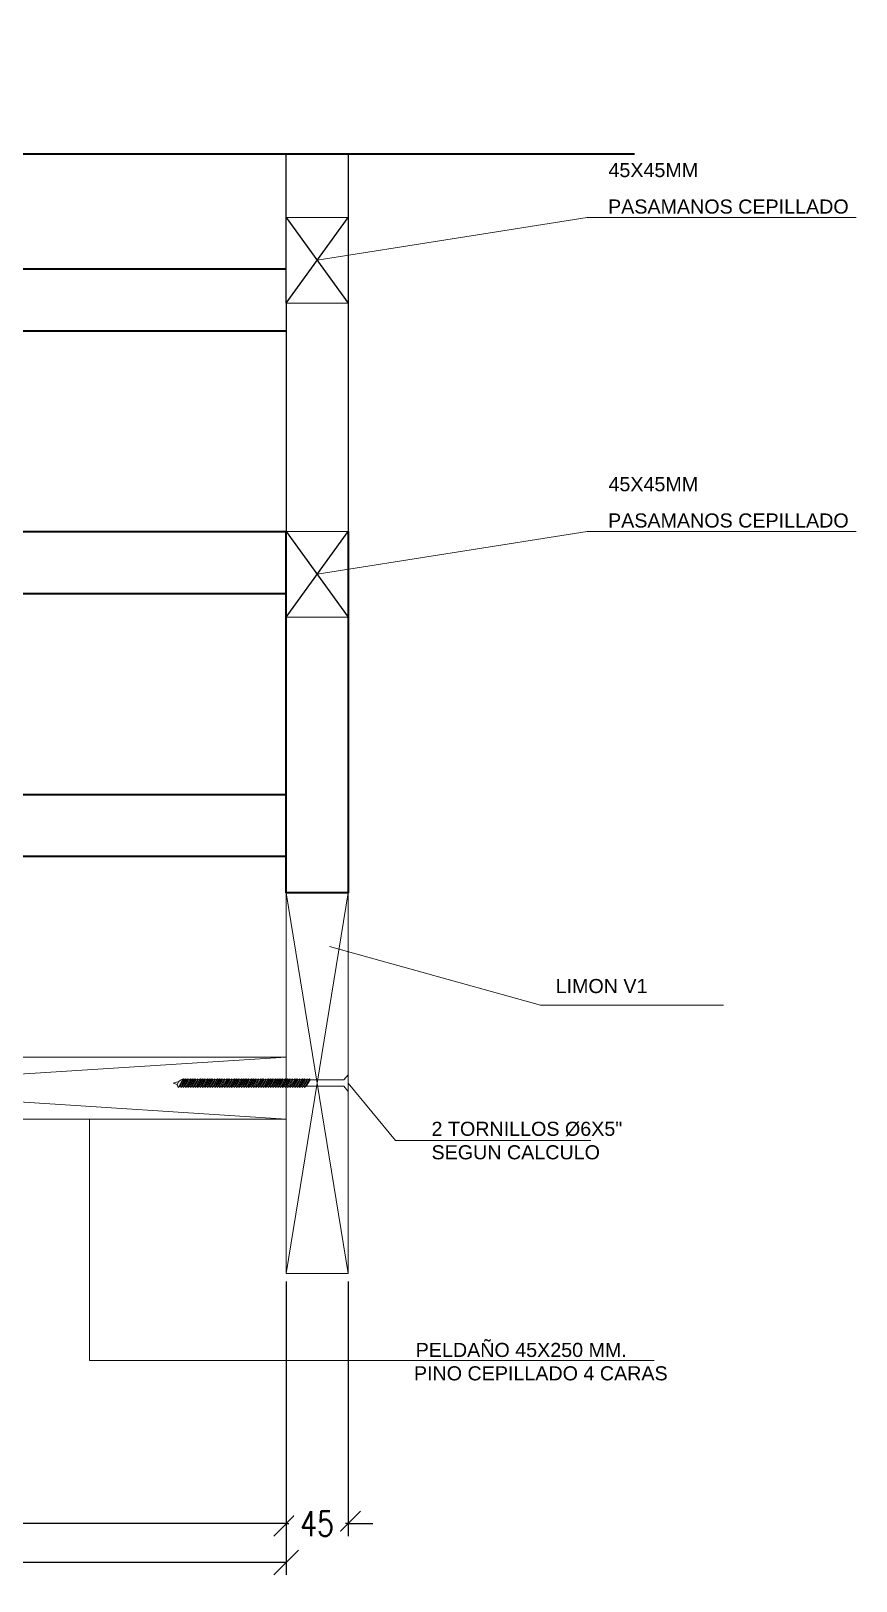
# Model space of a CAD drawing. Header units: metres. Extents: x -2 to 690, y -116 to 73.
# Drawn here: x 224.103 to 224.703, y 53.886 to 55.013 of the extents above; entities that cross this region are included whole.
import ezdxf

# ---------------------------------------------------------------- set-up
doc = ezdxf.new("R2010")
doc.units = ezdxf.units.M
doc.header["$LTSCALE"] = 5
doc.header["$MEASUREMENT"] = 0
doc.layers.get('0').update_dxf_attribs({"color": 30})
doc.layers.get('DEFPOINTS').update_dxf_attribs({"color": 210})
for name, color, linetype, lineweight in [('A-ANNO-DIMS', 3, 'Continuous', 18), ('A-ANNO-SYMB', 3, 'Continuous', 18), ('A-ANNO-TEXT', 3, 'Continuous', 18), ('A-ELEV-MBE1', 7, 'Continuous', 35), ('A-ELEV-MBE2', 4, 'Continuous', 25), ('A-FURN', 8, 'Continuous', 18)]:
    doc.layers.add(name, color=color, linetype=linetype, lineweight=lineweight)
doc.styles.add('E-ROMANS', font='romans.shx', dxfattribs={"width": 0.8})
doc.styles.get("Standard").update_dxf_attribs({"font": 'arial.ttf'})
doc.dimstyles.new('E-0010_TICK_18', dxfattribs={"dimscale": 0.001, "dimtxt": 18, "dimasz": 18, "dimexe": 9, "dimexo": 6, "dimgap": 9, "dimtad": 0, "dimdec": 0, "dimlfac": 1000, "dimzin": 0, "dimdsep": 46, "dimtxsty": 'E-ROMANS', "dimblk": 'OBLIQUE', "dimcen": 9, "dimclrd": 256, "dimclre": 256, "dimclrt": 256, "dimadec": 0, "dimazin": 0, "dimtfac": 1, "dimtdec": 0, "dimtmove": 1, "dimatfit": 3, "dimldrblk": 'OPEN90', "dimfxl": 1, "dimtfill": 1, "dimtolj": 1, "dimtzin": 0, "dimarcsym": 0})

# ---------------------------------------------------------------- blocks, each defined once
blk = doc.blocks.new('_Oblique')
at = {"color": 0, "linetype": 'ByBlock', "lineweight": -2}
blk.add_line((-0.5, -0.5), (0.5, 0.5), dxfattribs=at)
blk = doc.blocks.new('*D1645')
at = {"layer": 'A-ANNO-DIMS', "lineweight": -2, "transparency": 16777216}
for p, q in [((224.2885, 54.1036), (224.2885, 53.9187)), ((223.6335, 53.9416), (223.6335, 53.9187)), ((223.6335, 53.9277), (223.9339, 53.9277)), ((224.2885, 53.9277), (223.9882, 53.9277))]:
    blk.add_line(p, q, dxfattribs=at)
at = {"layer": 'DEFPOINTS', "color": 0, "transparency": 16777216}
for p in [(224.2885, 54.1096), (223.6335, 53.9476), (224.2885, 53.9277)]:
    blk.add_point(p, dxfattribs=at)
at = {"layer": 'A-ANNO-DIMS', "lineweight": -2, "transparency": 16777216, "xscale": 0.018, "yscale": 0.018, "zscale": 0.018, "rotation": 180}
blk.add_blockref('_Oblique', (223.6335, 53.9277), dxfattribs=at)
at = {"layer": 'A-ANNO-DIMS', "lineweight": -2, "transparency": 16777216, "xscale": 0.018, "yscale": 0.018, "zscale": 0.018}
blk.add_blockref('_Oblique', (224.2885, 53.9277), dxfattribs=at)
at = {"layer": 'A-ANNO-DIMS', "transparency": 16777216, "insert": (223.961, 53.9277), "char_height": 0.018, "attachment_point": 5, "style": 'E-ROMANS', "bg_fill": 3, "box_fill_scale": 1.25, "bg_fill_color": 256, "bg_fill_true_color": 13158600, "bg_fill_transparency": 0}
blk.add_mtext('\\A1;655', dxfattribs=at)
blk = doc.blocks.new('_Open90')
at = {"color": 0, "linetype": 'ByBlock', "lineweight": -2}
for p, q in [((0, 0), (-1, 0)), ((-0.5, 0.5), (0, 0)), ((0, 0), (-0.5, -0.5))]:
    blk.add_line(p, q, dxfattribs=at)
blk = doc.blocks.new('*D1646')
at = {"layer": 'A-ANNO-DIMS', "lineweight": -2, "transparency": 16777216}
for p, q in [((224.2885, 54.1036), (224.2885, 53.9187)), ((224.3335, 54.1036), (224.3335, 53.9187)), ((224.2885, 53.9277), (224.2705, 53.9277)), ((224.2885, 53.9277), (224.2904, 53.9277)), ((224.3335, 53.9277), (224.3317, 53.9277)), ((224.3335, 53.9277), (224.3515, 53.9277))]:
    blk.add_line(p, q, dxfattribs=at)
at = {"layer": 'DEFPOINTS', "color": 0, "transparency": 16777216}
for p in [(224.2885, 54.1096), (224.3335, 54.1096), (224.2885, 53.9277)]:
    blk.add_point(p, dxfattribs=at)
at = {"layer": 'A-ANNO-DIMS', "lineweight": -2, "transparency": 16777216, "xscale": 0.018, "yscale": 0.018, "zscale": 0.018}
blk.add_blockref('_Oblique', (224.2885, 53.9277), dxfattribs=at)
at = {"layer": 'A-ANNO-DIMS', "lineweight": -2, "transparency": 16777216, "xscale": 0.018, "yscale": 0.018, "zscale": 0.018, "rotation": 180}
blk.add_blockref('_Oblique', (224.3335, 53.9277), dxfattribs=at)
at = {"layer": 'A-ANNO-DIMS', "transparency": 16777216, "insert": (224.311, 53.9277), "char_height": 0.018, "attachment_point": 5, "style": 'E-ROMANS', "bg_fill": 3, "box_fill_scale": 1.25, "bg_fill_color": 256, "bg_fill_true_color": 13158600, "bg_fill_transparency": 0}
blk.add_mtext('\\A1;45', dxfattribs=at)
blk = doc.blocks.new('*D1614')
at = {"layer": 'A-ANNO-DIMS', "lineweight": -2, "transparency": 16777216}
for p, q in [((224.2885, 54.1036), (224.2885, 53.8905)), ((223.5885, 53.9416), (223.5885, 53.8905)), ((223.5885, 53.8995), (223.911, 53.8995)), ((224.2885, 53.8995), (223.966, 53.8995))]:
    blk.add_line(p, q, dxfattribs=at)
at = {"layer": 'DEFPOINTS', "color": 0, "transparency": 16777216}
for p in [(224.2885, 54.1096), (223.5885, 53.9476), (223.5885, 53.8995)]:
    blk.add_point(p, dxfattribs=at)
at = {"layer": 'A-ANNO-DIMS', "lineweight": -2, "transparency": 16777216, "xscale": 0.018, "yscale": 0.018, "zscale": 0.018, "rotation": 180}
blk.add_blockref('_Oblique', (223.5885, 53.8995), dxfattribs=at)
at = {"layer": 'A-ANNO-DIMS', "lineweight": -2, "transparency": 16777216, "xscale": 0.018, "yscale": 0.018, "zscale": 0.018}
blk.add_blockref('_Oblique', (224.2885, 53.8995), dxfattribs=at)
at = {"layer": 'A-ANNO-DIMS', "transparency": 16777216, "insert": (223.9385, 53.8995), "char_height": 0.018, "attachment_point": 5, "style": 'E-ROMANS', "bg_fill": 3, "box_fill_scale": 1.25, "bg_fill_color": 256, "bg_fill_true_color": 13158600, "bg_fill_transparency": 0}
blk.add_mtext('\\A1;700', dxfattribs=at)

msp = doc.modelspace()

# ---------------------------------------------------------------- linework, layer by layer
at = {"layer": 'A-ANNO-SYMB'}
for p, q in [((224.2885, 54.1096), (224.3335, 54.3862)), ((224.2885, 54.3862), (224.3335, 54.1096)), ((223.5885, 54.2218), (224.2885, 54.2668)), ((223.5885, 54.2668), (224.2885, 54.2218))]:
    msp.add_line(p, q, dxfattribs=at)
for points in [[(224.2885, 54.8149), (224.3335, 54.8149), (224.3335, 54.8771), (224.2885, 54.8771)], [(224.2885, 54.5866), (224.3335, 54.5866), (224.3335, 54.6489), (224.2885, 54.6489)], [(224.3335, 54.1096), (224.2885, 54.1096), (224.2885, 54.3862), (224.3335, 54.3862)], [(224.2885, 54.2218), (223.5885, 54.2218), (223.5885, 54.2668), (224.2885, 54.2668)]]:
    msp.add_lwpolyline(points, close=True, dxfattribs=at)
for points in [[(224.7027, 54.8771), (224.5074, 54.8771), (224.311, 54.846)], [(224.7027, 54.6489), (224.5074, 54.6489), (224.311, 54.6178)], [(224.6065, 54.3045), (224.4733, 54.3045), (224.32, 54.3471)], [(224.5099, 54.2061), (224.368, 54.2061), (224.3335, 54.2479)]]:
    msp.add_lwpolyline(points, dxfattribs=at)
at = {"layer": 'A-ELEV-MBE1'}
for p, q in [((223.5885, 54.8398), (224.2885, 54.8398)), ((223.5885, 54.7948), (224.2885, 54.7948)), ((223.5885, 54.6488), (224.2885, 54.6488)), ((223.5885, 54.6038), (224.2885, 54.6038)), ((223.5885, 54.4578), (224.2885, 54.4578)), ((223.5885, 54.4128), (224.2885, 54.4128))]:
    msp.add_line(p, q, dxfattribs=at)
for points in [[(223.406, 54.9234), (223.8947, 54.9234), (223.9191, 55.0127), (223.958, 54.8308), (223.9798, 54.9234), (224.5416, 54.9234)], [(224.3335, 54.6489), (224.3335, 54.3862), (224.2885, 54.3862), (224.2885, 54.6489)]]:
    msp.add_lwpolyline(points, dxfattribs=at)
at = {"layer": 'A-ELEV-MBE2'}
for p, q in [((224.2885, 54.8149), (224.3335, 54.8771)), ((224.2885, 54.8771), (224.3335, 54.8149)), ((224.2885, 54.8149), (224.2885, 54.6489)), ((224.3335, 54.8149), (224.3335, 54.6489)), ((224.2885, 54.5866), (224.3335, 54.6489)), ((224.2885, 54.6489), (224.3335, 54.5866))]:
    msp.add_line(p, q, dxfattribs=at)
for points in [[(224.2885, 54.8149), (224.2885, 54.9234)], [(224.3335, 54.9234), (224.3335, 54.8149)]]:
    msp.add_lwpolyline(points, dxfattribs=at)
at = {"layer": 'A-FURN'}
for points in [[(224.3059, 54.2502), (224.3305, 54.2502), (224.3335, 54.254), (224.3335, 54.2418), (224.3305, 54.2456), (224.3032, 54.2456), (224.3019, 54.2448), (224.3014, 54.2456), (224.3001, 54.2448), (224.2997, 54.2456), (224.2983, 54.2448), (224.2979, 54.2456), (224.2966, 54.2448), (224.2961, 54.2456), (224.2948, 54.2448), (224.2944, 54.2456), (224.2931, 54.2448), (224.2926, 54.2456), (224.2913, 54.2448), (224.2909, 54.2456), (224.2895, 54.2448), (224.2891, 54.2456), (224.2878, 54.2448), (224.2873, 54.2456), (224.286, 54.2448), (224.2856, 54.2456), (224.2842, 54.2448), (224.2838, 54.2456), (224.2825, 54.2448), (224.282, 54.2456), (224.2807, 54.2448), (224.2803, 54.2456), (224.2789, 54.2448), (224.2785, 54.2456), (224.2772, 54.2448), (224.2767, 54.2456), (224.2754, 54.2448), (224.275, 54.2456), (224.2736, 54.2448), (224.2732, 54.2456), (224.2719, 54.2448), (224.2714, 54.2456), (224.2701, 54.2448), (224.2697, 54.2456), (224.2684, 54.2448), (224.2679, 54.2456), (224.2666, 54.2448), (224.2662, 54.2456), (224.2648, 54.2448), (224.2644, 54.2456), (224.2631, 54.2448), (224.2626, 54.2456), (224.2613, 54.2448), (224.2609, 54.2456), (224.2595, 54.2448), (224.2591, 54.2456), (224.2578, 54.2448), (224.2573, 54.2456), (224.256, 54.2448), (224.2556, 54.2456), (224.2542, 54.2448), (224.2538, 54.2456), (224.2525, 54.2448), (224.252, 54.2456), (224.2507, 54.2448), (224.2503, 54.2456), (224.2489, 54.2448), (224.2485, 54.2456), (224.2472, 54.2448), (224.2467, 54.2456), (224.2454, 54.2448), (224.245, 54.2456), (224.2437, 54.2448), (224.2432, 54.2456), (224.2419, 54.2448), (224.2415, 54.2456), (224.2401, 54.2448), (224.2397, 54.2456), (224.2384, 54.2448), (224.2379, 54.2456), (224.2366, 54.2448), (224.2362, 54.2456), (224.2348, 54.2448), (224.2344, 54.2456), (224.2331, 54.2448), (224.2326, 54.2456), (224.2313, 54.2448), (224.2309, 54.2456), (224.2295, 54.2448), (224.2291, 54.2456), (224.2278, 54.2448), (224.2273, 54.2456), (224.226, 54.2448), (224.2256, 54.2456), (224.2242, 54.2448), (224.2238, 54.2456), (224.2225, 54.2448), (224.222, 54.2456), (224.2207, 54.2448), (224.2203, 54.2456), (224.219, 54.2448), (224.2185, 54.2456), (224.2172, 54.2448), (224.2168, 54.2456), (224.2154, 54.2448), (224.215, 54.2456), (224.2137, 54.2448), (224.2132, 54.2456), (224.2119, 54.2448), (224.2115, 54.2456), (224.2101, 54.2448), (224.2097, 54.2456), (224.2093, 54.2469), (224.2065, 54.2479), (224.2106, 54.2492), (224.2123, 54.2502), (224.2137, 54.251), (224.2141, 54.2502), (224.2154, 54.251), (224.2159, 54.2502)], [(224.2093, 54.2469), (224.2106, 54.2492)], [(224.2101, 54.2448), (224.2137, 54.251)], [(224.2115, 54.2456), (224.2141, 54.2502)], [(224.2119, 54.2448), (224.2154, 54.251)], [(224.2132, 54.2456), (224.2159, 54.2502)], [(224.2137, 54.2448), (224.2172, 54.251)], [(224.215, 54.2456), (224.2176, 54.2502)], [(224.2154, 54.2448), (224.219, 54.251)], [(224.2176, 54.2502), (224.2172, 54.251), (224.2159, 54.2502)], [(224.2168, 54.2456), (224.2194, 54.2502)], [(224.2172, 54.2448), (224.2207, 54.251)], [(224.2194, 54.2502), (224.219, 54.251), (224.2176, 54.2502)], [(224.2185, 54.2456), (224.2212, 54.2502)], [(224.219, 54.2448), (224.2225, 54.251)], [(224.2212, 54.2502), (224.2207, 54.251), (224.2194, 54.2502)], [(224.2203, 54.2456), (224.2229, 54.2502)], [(224.2207, 54.2448), (224.2243, 54.251)], [(224.2229, 54.2502), (224.2225, 54.251), (224.2212, 54.2502)], [(224.222, 54.2456), (224.2247, 54.2502)], [(224.2225, 54.2448), (224.226, 54.251)], [(224.2247, 54.2502), (224.2243, 54.251), (224.2229, 54.2502)], [(224.2238, 54.2456), (224.2265, 54.2502)], [(224.2242, 54.2448), (224.2278, 54.251)], [(224.2265, 54.2502), (224.226, 54.251), (224.2247, 54.2502)], [(224.2256, 54.2456), (224.2282, 54.2502)], [(224.226, 54.2448), (224.2295, 54.251)], [(224.2282, 54.2502), (224.2278, 54.251), (224.2265, 54.2502)], [(224.2273, 54.2456), (224.23, 54.2502)], [(224.2278, 54.2448), (224.2313, 54.251)], [(224.23, 54.2502), (224.2295, 54.251), (224.2282, 54.2502)], [(224.2291, 54.2456), (224.2318, 54.2502)], [(224.2295, 54.2448), (224.2331, 54.251)], [(224.2318, 54.2502), (224.2313, 54.251), (224.23, 54.2502)], [(224.2309, 54.2456), (224.2335, 54.2502)], [(224.2313, 54.2448), (224.2348, 54.251)], [(224.2335, 54.2502), (224.2331, 54.251), (224.2318, 54.2502)], [(224.2326, 54.2456), (224.2353, 54.2502)], [(224.2331, 54.2448), (224.2366, 54.251)], [(224.2353, 54.2502), (224.2348, 54.251), (224.2335, 54.2502)], [(224.2344, 54.2456), (224.237, 54.2502)], [(224.2348, 54.2448), (224.2384, 54.251)], [(224.237, 54.2502), (224.2366, 54.251), (224.2353, 54.2502)], [(224.2362, 54.2456), (224.2388, 54.2502)], [(224.2366, 54.2448), (224.2401, 54.251)], [(224.2388, 54.2502), (224.2384, 54.251), (224.237, 54.2502)], [(224.2379, 54.2456), (224.2406, 54.2502)], [(224.2384, 54.2448), (224.2419, 54.251)], [(224.2406, 54.2502), (224.2401, 54.251), (224.2388, 54.2502)], [(224.2397, 54.2456), (224.2423, 54.2502)], [(224.2401, 54.2448), (224.2437, 54.251)], [(224.2423, 54.2502), (224.2419, 54.251), (224.2406, 54.2502)], [(224.2415, 54.2456), (224.2441, 54.2502)], [(224.2419, 54.2448), (224.2454, 54.251)], [(224.2441, 54.2502), (224.2437, 54.251), (224.2423, 54.2502)], [(224.2432, 54.2456), (224.2459, 54.2502)], [(224.2437, 54.2448), (224.2472, 54.251)], [(224.2459, 54.2502), (224.2454, 54.251), (224.2441, 54.2502)], [(224.245, 54.2456), (224.2476, 54.2502)], [(224.2454, 54.2448), (224.249, 54.251)], [(224.2476, 54.2502), (224.2472, 54.251), (224.2459, 54.2502)], [(224.2467, 54.2456), (224.2494, 54.2502)], [(224.2472, 54.2448), (224.2507, 54.251)], [(224.2494, 54.2502), (224.249, 54.251), (224.2476, 54.2502)], [(224.2485, 54.2456), (224.2512, 54.2502)], [(224.2489, 54.2448), (224.2525, 54.251)], [(224.2512, 54.2502), (224.2507, 54.251), (224.2494, 54.2502)], [(224.2503, 54.2456), (224.2529, 54.2502)], [(224.2507, 54.2448), (224.2542, 54.251)], [(224.2529, 54.2502), (224.2525, 54.251), (224.2512, 54.2502)], [(224.252, 54.2456), (224.2547, 54.2502)], [(224.2525, 54.2448), (224.256, 54.251)], [(224.2547, 54.2502), (224.2542, 54.251), (224.2529, 54.2502)], [(224.2538, 54.2456), (224.2565, 54.2502)], [(224.2542, 54.2448), (224.2578, 54.251)], [(224.2565, 54.2502), (224.256, 54.251), (224.2547, 54.2502)], [(224.2556, 54.2456), (224.2582, 54.2502)], [(224.256, 54.2448), (224.2595, 54.251)], [(224.2582, 54.2502), (224.2578, 54.251), (224.2565, 54.2502)], [(224.2573, 54.2456), (224.26, 54.2502)], [(224.2578, 54.2448), (224.2613, 54.251)], [(224.26, 54.2502), (224.2595, 54.251), (224.2582, 54.2502)], [(224.2591, 54.2456), (224.2617, 54.2502)], [(224.2595, 54.2448), (224.2631, 54.251)], [(224.2617, 54.2502), (224.2613, 54.251), (224.26, 54.2502)], [(224.2609, 54.2456), (224.2635, 54.2502)], [(224.2613, 54.2448), (224.2648, 54.251)], [(224.2635, 54.2502), (224.2631, 54.251), (224.2617, 54.2502)], [(224.2626, 54.2456), (224.2653, 54.2502)], [(224.2631, 54.2448), (224.2666, 54.251)], [(224.2653, 54.2502), (224.2648, 54.251), (224.2635, 54.2502)], [(224.2644, 54.2456), (224.267, 54.2502)], [(224.2648, 54.2448), (224.2684, 54.251)], [(224.267, 54.2502), (224.2666, 54.251), (224.2653, 54.2502)], [(224.2662, 54.2456), (224.2688, 54.2502)], [(224.2666, 54.2448), (224.2701, 54.251)], [(224.2688, 54.2502), (224.2684, 54.251), (224.267, 54.2502)], [(224.2679, 54.2456), (224.2706, 54.2502)], [(224.2684, 54.2448), (224.2719, 54.251)], [(224.2706, 54.2502), (224.2701, 54.251), (224.2688, 54.2502)], [(224.2697, 54.2456), (224.2723, 54.2502)], [(224.2701, 54.2448), (224.2737, 54.251)], [(224.2723, 54.2502), (224.2719, 54.251), (224.2706, 54.2502)], [(224.2714, 54.2456), (224.2741, 54.2502)], [(224.2719, 54.2448), (224.2754, 54.251)], [(224.2741, 54.2502), (224.2737, 54.251), (224.2723, 54.2502)], [(224.2732, 54.2456), (224.2759, 54.2502)], [(224.2736, 54.2448), (224.2772, 54.251)], [(224.2759, 54.2502), (224.2754, 54.251), (224.2741, 54.2502)], [(224.275, 54.2456), (224.2776, 54.2502)], [(224.2754, 54.2448), (224.2789, 54.251)], [(224.2776, 54.2502), (224.2772, 54.251), (224.2759, 54.2502)], [(224.2767, 54.2456), (224.2794, 54.2502)], [(224.2772, 54.2448), (224.2807, 54.251)], [(224.2794, 54.2502), (224.2789, 54.251), (224.2776, 54.2502)], [(224.2785, 54.2456), (224.2812, 54.2502)], [(224.2789, 54.2448), (224.2825, 54.251)], [(224.2812, 54.2502), (224.2807, 54.251), (224.2794, 54.2502)], [(224.2803, 54.2456), (224.2829, 54.2502)], [(224.2807, 54.2448), (224.2842, 54.251)], [(224.2829, 54.2502), (224.2825, 54.251), (224.2812, 54.2502)], [(224.282, 54.2456), (224.2847, 54.2502)], [(224.2825, 54.2448), (224.286, 54.251)], [(224.2847, 54.2502), (224.2842, 54.251), (224.2829, 54.2502)], [(224.2838, 54.2456), (224.2864, 54.2502)], [(224.2842, 54.2448), (224.2878, 54.251)], [(224.2864, 54.2502), (224.286, 54.251), (224.2847, 54.2502)], [(224.2856, 54.2456), (224.2882, 54.2502)], [(224.286, 54.2448), (224.2895, 54.251)], [(224.2882, 54.2502), (224.2878, 54.251), (224.2864, 54.2502)], [(224.2873, 54.2456), (224.29, 54.2502)], [(224.2878, 54.2448), (224.2913, 54.251)], [(224.29, 54.2502), (224.2895, 54.251), (224.2882, 54.2502)], [(224.2891, 54.2456), (224.2917, 54.2502)], [(224.2895, 54.2448), (224.2931, 54.251)], [(224.2917, 54.2502), (224.2913, 54.251), (224.29, 54.2502)], [(224.2909, 54.2456), (224.2935, 54.2502)], [(224.2913, 54.2448), (224.2948, 54.251)], [(224.2935, 54.2502), (224.2931, 54.251), (224.2917, 54.2502)], [(224.2926, 54.2456), (224.2953, 54.2502)], [(224.2931, 54.2448), (224.2966, 54.251)], [(224.2953, 54.2502), (224.2948, 54.251), (224.2935, 54.2502)], [(224.2944, 54.2456), (224.297, 54.2502)], [(224.2948, 54.2448), (224.2984, 54.251)], [(224.297, 54.2502), (224.2966, 54.251), (224.2953, 54.2502)], [(224.2961, 54.2456), (224.2988, 54.2502)], [(224.2966, 54.2448), (224.3001, 54.251)], [(224.2988, 54.2502), (224.2984, 54.251), (224.297, 54.2502)], [(224.2979, 54.2456), (224.3006, 54.2502)], [(224.2983, 54.2448), (224.3019, 54.251)], [(224.3006, 54.2502), (224.3001, 54.251), (224.2988, 54.2502)], [(224.2997, 54.2456), (224.3023, 54.2502)], [(224.3001, 54.2448), (224.3037, 54.251)], [(224.3023, 54.2502), (224.3019, 54.251), (224.3006, 54.2502)], [(224.3014, 54.2456), (224.3041, 54.2502)], [(224.3019, 54.2448), (224.3054, 54.251)], [(224.3041, 54.2502), (224.3037, 54.251), (224.3023, 54.2502)], [(224.3032, 54.2456), (224.3059, 54.2502)], [(224.3059, 54.2502), (224.3054, 54.251), (224.3041, 54.2502)]]:
    msp.add_lwpolyline(points, dxfattribs=at)

# ---------------------------------------------------------------- texts
at = {"layer": 'A-ANNO-TEXT', "char_height": 0.01024, "attachment_point": 4}
for s, insert in [('\\A1;{\\fArial|b0|i0|c0|p34;45X45MM}', (224.5228, 54.9115)), ('\\A1;{\\fArial|b0|i0|c0|p34;PASAMANOS CEPILLADO}', (224.5225, 54.885)), ('\\A1;{\\fArial|b0|i0|c0|p34;45X45MM}', (224.5228, 54.6832)), ('\\A1;{\\fArial|b0|i0|c0|p34;PASAMANOS CEPILLADO}', (224.5225, 54.6568)), ('\\A1;{\\fArial|b0|i0|c0|p34;LIMON V1}', (224.4844, 54.3184)), ('\\A1;{\\fArial|b0|i0|c0|p34;2 TORNILLOS %%C6X5" \\PSEGUN CALCULO}', (224.3942, 54.2061)), ('\\A1;{\\fArial|b0|i0|c0|p34;PELDAÑO 45X250 MM.}', (224.3827, 54.0539)), ('\\A1;{\\fArial|b0|i0|c0|p34;PINO CEPILLADO 4 CARAS}', (224.3814, 54.0369))]:
    msp.add_mtext(s, dxfattribs=dict(at, insert=insert))

# ---------------------------------------------------------------- next in the draw order: dimensions: what is measured, and where the dimension line sits
at = {"layer": 'A-ANNO-DIMS'}
dim = msp.add_linear_dim(base=(224.2885, 53.9277), p1=(223.6335, 53.9476), p2=(224.2885, 54.1096), dimstyle='E-0010_TICK_18', dxfattribs=at)
dim.commit()
dim.dimension.update_dxf_attribs({"geometry": '*D1645', "text_midpoint": (223.961, 53.9277)})

# ---------------------------------------------------------------- next in the draw order: dimensions: what is measured, and where the dimension line sits
dim = msp.add_linear_dim(base=(224.2885, 53.9277), p1=(224.3335, 54.1096), p2=(224.2885, 54.1096), dimstyle='E-0010_TICK_18', dxfattribs=at)
dim.commit()
dim.dimension.update_dxf_attribs({"geometry": '*D1646', "text_midpoint": (224.311, 53.9277)})

# ---------------------------------------------------------------- next in the draw order: linework, layer by layer
at = {"layer": 'A-ANNO-SYMB'}
msp.add_lwpolyline([(224.5559, 54.0462), (224.1457, 54.0462), (224.1457, 54.2218)], dxfattribs=at)

# ---------------------------------------------------------------- next in the draw order: dimensions: what is measured, and where the dimension line sits
at = {"layer": 'A-ANNO-DIMS'}
dim = msp.add_linear_dim(base=(223.5885, 53.8995), p1=(224.2885, 54.1096), p2=(223.5885, 53.9476), dimstyle='E-0010_TICK_18', dxfattribs=at)
dim.commit()
dim.dimension.update_dxf_attribs({"geometry": '*D1614', "text_midpoint": (223.9385, 53.8995)})

doc.saveas('drawing.dxf')
